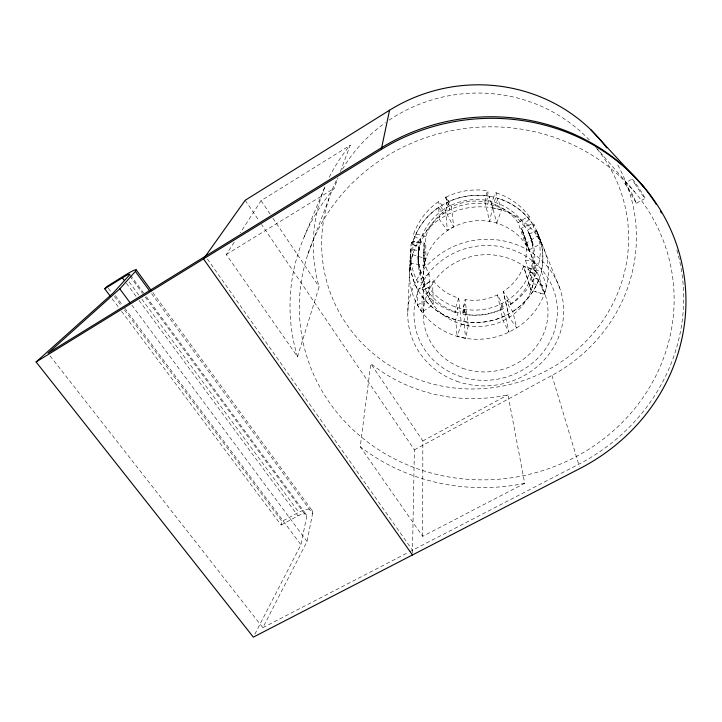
<?xml version="1.0" encoding="UTF-8"?>
<svg xmlns="http://www.w3.org/2000/svg" width="722" height="722" viewBox="0 0 722 722"><rect width="100%" height="100%" fill="white"/><g stroke="black" fill="none" stroke-linecap="round" stroke-linejoin="round"><path stroke-width="0.54" stroke-dasharray="3.61 2.71" d="M423.327 312.563L423.345 251.012M422.686 536.338L422.83 440.952L370.819 363.662A162.721 156.006 -14 0 0 507.963 394.844L524.713 483.334L422.686 536.338L360.242 446.738L370.819 363.662M468.235 325.757L465.654 338.302L457.125 336.335L461.376 324.214L458.741 298.087A51.704 49.502 -13.4 0 1 432.523 279.73L433.227 304.621L421.982 312.03L422.045 296.381L428.48 292.112L428.417 287.248A57.679 55.152 -13 0 0 504.606 302.058A57.679 55.152 -13 0 0 527.62 229.984A7.951 2.13 -26.9 0 0 534.018 224.461L541.608 243.494L538.594 235.318M410.502 263.115L412.623 254.676L413.101 241.238L420.727 243.549L420.764 239.298A7.807 1.976 18 0 1 413.327 234.975C417.821 221.537 426.765 209.876 438.326 201.736A7.906 0.948 56.1 0 1 442.685 206.212L445.645 210.382A51.704 49.502 -13.4 0 0 425.736 236.663L425.899 258.684L424.175 265.416L410.502 263.115L411.08 249.352L418.922 250.678L418.986 246.328A7.789 2.085 10.3 0 1 411.378 242.926A7.789 2.085 10.3 0 1 419.094 242.114L424.175 242.98A51.704 49.502 -13.4 0 0 429.103 274.324L429.518 298.872L433.2 304.639M418.047 259.758L418.128 255.299M421.982 312.03L417.361 304.865L417.632 289.486A66.505 63.491 -12.7 0 1 411.089 249.352M412.47 553.088L414.383 449.797L261.581 224.488M418.922 250.678L419.013 246.337A7.789 2.085 10.3 0 1 411.35 242.926C409.103 256.328 411.369 270.29 417.758 282.284A7.698 2.067 -28.7 0 0 424.59 281.237A57.679 55.152 -13 0 1 446.701 207.611A57.679 55.152 -13 0 1 523.937 223.748L525.417 227.8L532.204 223.297L537.249 236.031L541.69 243.576L528.937 249.866L521.401 228.351L526.148 225.995A7.951 2.13 -26.9 0 1 534.018 224.461M407.795 312.066L410.114 259.667M624.9 183.244L636.452 203.378L632.409 194.254L624.891 183.162L632.734 178.74M413.119 241.247A66.505 63.491 -12.7 0 1 438.669 207.367L439.355 219.398A69.556 66.081 -11.7 0 0 418.922 307.536A69.556 66.081 -11.7 0 0 509.01 332.129L516.726 327.842L509.218 317.319L503.234 291.58A51.704 49.502 -13.4 0 0 523.558 266.31L531.112 290.388L544.18 294.323L546.68 286.047L541.31 271.337L533.531 270.019L531.952 265.416A7.807 2.049 12 0 0 538.802 264.469L540.209 254.379L539.885 244.072L537.782 233.955M50.044 355.874L262.862 627.68L307.067 541.473L312.554 513.586L151.358 293.285M497.512 294.856L503.053 320.803L509.01 332.129L505.346 315.685L501.925 309.16L500.815 304.07A7.644 0.632 64 0 0 503.631 307.996A7.644 0.632 64 0 0 499.741 299.125L497.512 294.856A51.704 49.502 -13.4 0 1 465.121 299.567L464.165 304.278A7.626 0.74 -80.4 0 0 463.019 313.862A7.635 0.74 -80.4 0 0 464.733 309.287L465.329 314.44L463.858 321.651L465.654 338.302M484.904 201.817L485.933 196.745A8.005 0.785 -79.8 0 1 487.946 190.87A8.005 0.785 -79.8 0 1 486.845 200.373L487.792 204.109L489.39 196.267A66.505 63.491 -12.7 0 0 446.187 202.891L447.243 214.732L453.669 226.934L451.485 206.925A51.704 49.502 -13.4 0 1 484.904 201.817L489.669 221.455L492.467 207.846L489.39 196.267M254.875 634.151L300.912 544.749L306.679 516.744L145.266 297.04M531.988 287.934L532.249 287.112A55.197 52.435 -11.7 0 0 532.601 285.858L533.125 283.764L525.372 260.091A51.704 49.502 -13.4 0 0 521.437 228.342L528.973 249.848L525.408 243.846L518.116 222.728A51.704 49.502 -13.4 0 0 491.502 203.378L493.198 198.469M121.603 311.344L281.093 525.011L281.986 521.374L298.8 512.286A19.485 7.229 -37.7 0 1 312.554 513.586M234.217 242.231L226.275 254.523L297.5 356.713L319.115 286.842A162.721 156.006 -14 0 1 325.252 186.095L304.007 237.285M458.741 298.087L457.161 302.653A7.635 0.993 -73.3 0 0 455.022 311.994A7.635 0.993 -73.3 0 0 457.64 307.644L458.118 312.77L455.69 319.765L457.125 336.335M559.803 288.295L536.464 230.535A66.514 63.5 -12.7 0 1 474.02 322.572A66.514 63.5 -12.7 0 1 418.778 228.585A66.514 63.5 -12.7 0 1 532.204 223.297A66.505 63.491 -12.7 0 0 497.9 198.297L495.256 205.923L494.209 202.16A8.014 1.056 -72.4 0 0 496.276 192.891A8.014 1.056 -72.4 0 0 493.18 198.514M496.763 223.17L501.384 209.967L497.909 198.297M297.5 356.713A197.187 185.058 -10 0 1 334.096 188.388L338.04 177.874M340.396 171.556L350.233 145.257L261.093 200.635L240.327 232.773M307.852 254.297L328.997 198.559M536.211 272.988C531.257 285.831 522.214 296.841 510.752 304.431M509.245 317.346L503.252 291.607L506.059 295.551A7.671 0.902 56.8 0 1 510.833 303.917A7.671 0.902 56.8 0 1 507.196 300.424L508.423 305.505L512.719 311.552L516.726 327.842A69.556 66.081 -11.7 0 0 538.982 238.702A69.556 66.081 -11.7 0 0 447.243 214.732L439.355 219.398L447.351 230.598L453.651 226.907A55.639 52.859 -11.6 0 1 526.898 246.13A55.639 52.859 -11.6 0 1 509.236 317.346L503.053 320.803A55.639 52.859 -11.6 0 1 429.96 299.666A55.639 52.859 -11.6 0 1 450.438 228.657A55.72 52.932 -11.6 0 1 453.651 226.907M428.372 282.492A7.689 1.958 -36.3 0 0 422.108 289.053A7.689 1.958 -36.3 0 0 428.444 287.221A7.689 1.958 -36.3 0 1 422.081 289.071A7.689 1.958 -36.3 0 1 428.345 282.519L432.559 279.712M518.116 222.728L522.493 219.804M525.408 243.846L537.249 236.031M226.275 254.523L334.096 188.388M636.506 203.297L644.385 198.812M422.83 440.952L507.963 394.844M414.383 449.797L551.933 375.422A161.575 155.013 -14.2 0 0 616.949 163.515M281.093 525.011L298.005 515.878A12.328 4.576 -37.7 0 1 306.679 516.744M262.862 627.68L408.535 552.312M409.536 551.798L578.683 464.273A197.187 185.058 -10 0 0 676.361 248.233M429.103 274.324L424.581 276.58A7.698 2.067 -28.7 0 0 417.767 282.302M417.632 289.486L424.608 286.029A58.518 55.865 -12.7 0 1 447.053 211.438A58.518 55.865 -12.7 0 1 525.417 227.809M529.136 234.172L536.464 230.535A66.505 63.491 -12.7 0 1 541.31 271.337M417.361 304.865L429.518 298.872M445.916 197.187C458.768 190.807 473.461 188.532 487.639 190.77M503.586 308.456C491.059 314.332 476.908 316.398 463.235 314.278M533.125 283.764L546.68 286.047M525.372 260.091L530.417 260.94A7.807 2.049 12 0 1 538.802 264.469M492.467 207.846L501.384 209.967M461.376 324.214L468.226 325.793L465.121 299.531M535.219 291.625L536.04 291.868M531.582 289.17A55.567 52.787 -11.6 0 1 531.148 290.397L523.558 266.31L528.414 267.781A7.789 1.931 19.6 0 1 536.446 272.266A7.789 1.931 19.6 0 1 529.912 272.338L531.455 277.031L538.928 279.297L544.18 294.323M412.623 254.676L425.899 258.684M538.477 292.609L539.298 292.852M540.11 293.096L540.922 293.34M425.736 236.663L420.809 235.164A7.807 1.976 18 0 0 413.327 234.975M529.876 272.329L529.912 272.338A7.78 1.931 19.6 0 0 536.482 272.284A7.78 1.931 19.6 0 0 528.414 267.79M455.293 312.445C442.351 308.429 430.754 300.487 422.578 289.657M496.285 192.846C509.75 197.169 521.708 205.743 529.849 217.349A7.978 2.031 -34.6 0 1 523.928 223.748M595.84 147.288L634.611 191.899M108.309 288.286L111.675 292.798M114.365 296.417L121.774 306.354M124.464 309.964L281.986 521.374M112.181 298.727L118.904 307.734M115.385 295.569L122.108 304.594M124.789 308.204L300.912 544.749M131.873 305.162L307.067 541.473M126.395 283.25L136.413 296.832M139.084 300.451L298.005 515.878M129.924 276.165L142.595 293.412M129.139 281.905L139.165 295.515M141.837 299.143L298.8 512.286M130.474 275.145L143.723 293.186M146.376 296.796L306.417 514.75M152.82 292.59L312.084 510.454M438.651 207.358L443.245 213.82L442.956 209.958A7.906 0.948 56.1 0 1 438.326 201.754M207.367 258.972L412.524 550.245M245.164 200.283L259.054 220.77M261.093 200.635L270.452 214.542M272.952 218.243L319.115 286.842M449.499 206.122L449.481 206.086A7.933 0.677 63.5 0 1 445.718 197.395A7.933 0.677 63.5 0 1 449.111 202.395L451.503 206.952M446.187 202.882L449.887 209.931L449.481 206.086A7.933 0.677 63.5 0 1 445.7 197.368A7.933 0.677 63.5 0 1 449.129 202.422M531.049 238.35L528.648 232.764L532.168 241.599L529.497 234.154M527.601 230.029L529.172 234.154A58.518 55.865 -12.7 0 1 533.531 270.019M544.812 293.592L523.098 232.024M551.933 375.422L579.306 466.358M491.483 203.414L496.772 223.134M419.717 268.764L420.989 274.261L418.796 264.342M532.123 242.863L531.383 239.478L532.872 247.366M464.742 309.269L465.329 314.44A58.518 55.865 -12.7 0 0 501.934 309.151M445.645 210.382L447.351 230.598M424.59 281.237L424.608 286.029M524.713 483.334A197.187 185.058 -10 0 1 360.242 446.738M329.268 177.296A162.721 156.006 -14 0 1 350.233 145.257M597.211 149.003A153.858 147.595 -14.1 0 1 586.011 341.226A153.858 147.595 -14.1 0 1 387.47 364.114A153.858 147.595 -14.1 0 1 337.075 178.993M342.427 169.21A153.858 147.595 -14.1 0 1 385.512 122.614M389.149 120.105A153.858 147.595 -14.1 0 1 590.199 140.907M531.455 277.031A58.518 55.865 -12.7 0 1 508.423 305.496M458.136 312.761A58.518 55.865 -12.7 0 1 428.498 292.112M538.928 279.288A66.505 63.491 -12.7 0 1 512.728 311.552M505.355 315.676A66.505 63.491 -12.7 0 1 463.867 321.642M455.708 319.756A66.505 63.491 -12.7 0 1 422.063 296.381M411.35 242.926A7.789 2.085 10.3 0 1 419.058 242.114M464.733 309.287A7.626 0.74 -80.4 0 1 463.019 313.862A7.635 0.74 -80.4 0 1 464.174 304.242M522.493 219.813A7.978 2.031 -34.6 0 1 529.849 217.358M418.291 255.2L418.065 258.629L418.95 249.216L418.291 255.2M409.798 268.151L409.654 270.19L410.601 260.732L409.798 268.151M418.787 265.47L418.11 256.4L418.787 265.47M424.211 265.425L424.175 242.98L424.175 265.416M634.638 183.361A11.66 0.532 56.5 0 0 645.053 198.415A11.66 0.532 56.5 0 0 636.353 184.318A11.66 0.532 56.5 0 0 634.638 183.361M410.466 466.123A187.756 176.177 -10 0 0 673.112 281.093A187.756 176.177 -10 0 0 376.577 162.802A187.756 176.177 -10 0 0 410.466 466.123M462.667 368.265A62.462 58.518 -9.6 0 0 547.339 303.52A62.462 58.518 -9.6 0 0 446.927 268.133A62.462 58.518 -9.6 0 0 462.667 368.265M456.62 381.189A78.093 73.166 -9.6 0 0 562.907 300.749A78.093 73.166 -9.6 0 0 437.64 255.886A78.093 73.166 -9.6 0 0 456.62 381.189M459.057 376.045A71.839 67.308 -9.6 0 0 556.671 301.859A71.839 67.308 -9.6 0 0 441.341 260.813A71.839 67.308 -9.6 0 0 459.057 376.045"/><path stroke-width="1.08" d="M381.27 149.463A198.902 186.456 -9.9 0 1 659.258 208.062A198.902 186.456 -9.9 0 1 579.947 468.497L253.341 637.129L36.1 361.966L381.27 149.463L389.564 110.222A161.575 155.013 -14.2 0 1 606.733 147.875M656.415 204.579A197.187 185.058 -10 0 0 381.658 147.649L47.959 353.211L119.789 288.863L135.375 271.445L150.032 291.471M110.159 296.02L104.771 288.809L106.964 286.481L124.464 275.56A21.227 2.13 -34.4 0 1 135.375 271.445M36.1 361.966L113.363 292.861L129.256 275.253A13.429 1.345 -34.4 0 0 122.397 277.826L104.771 288.809M389.564 110.222L245.164 200.283L203.514 258.9L412.442 554.983M590.777 129.689L644.43 187.594M119.789 288.863L130.529 303.348M122.397 277.826L124.392 280.542M136.214 269.875L151.494 290.776M660.368 211.122A197.187 185.058 -10 0 1 661.442 213.017"/></g></svg>
